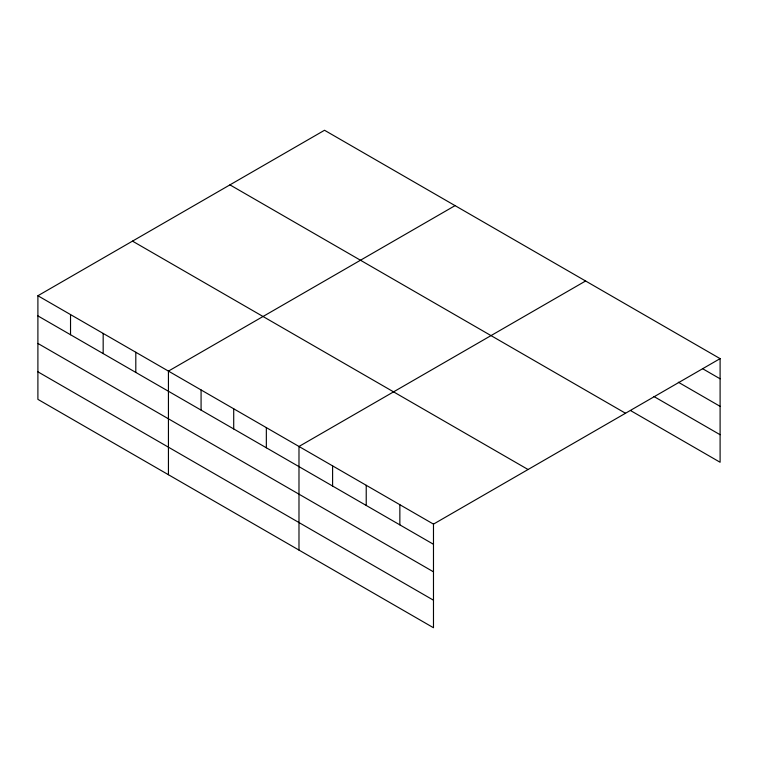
<?xml version="1.0" encoding="UTF-8"?>
<svg xmlns="http://www.w3.org/2000/svg" width="758" height="758" viewBox="0 0 758 758"><rect width="100%" height="100%" fill="white"/><g stroke="black" fill="none" stroke-linecap="round" stroke-linejoin="round"><path stroke-width="1.14" d="M37.9 295.743L433.481 524.119L433.481 627.738L37.9 399.362L37.9 295.743L324.519 130.262L720.1 358.638L720.1 462.257L630.438 410.495M455.065 205.626L168.437 371.107L168.437 474.726M585.602 280.991L298.984 446.471L298.984 550.09M433.481 524.119L720.1 358.638M702.78 368.805L720.1 378.801M678.325 382.221L720.1 406.345M653.87 396.481L720.1 434.722M229.939 184.867L625.511 413.252M132.489 241.129L528.061 469.515M37.9 315.897L433.481 544.282M37.9 343.44L433.481 571.826M37.9 371.818L433.481 600.203M399.854 504.714L399.854 524.868M366.228 485.3L366.228 505.453M332.601 465.886L332.601 486.039M266.342 427.635L266.342 447.788M233.71 408.789L233.71 428.952M201.078 389.944L201.078 410.106M135.805 352.262L135.805 372.424M103.173 333.425L103.173 353.579M70.532 314.579L70.532 334.742"/></g></svg>
